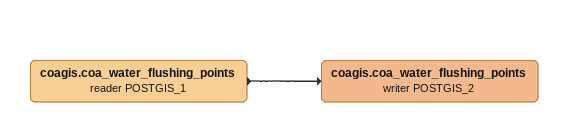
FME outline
coagis.coa_water_flushing_points (reader POSTGIS_1)
    -> coagis.coa_water_flushing_points (writer POSTGIS_2)
coagis.coa_water_flushing_points (writer POSTGIS_2)
